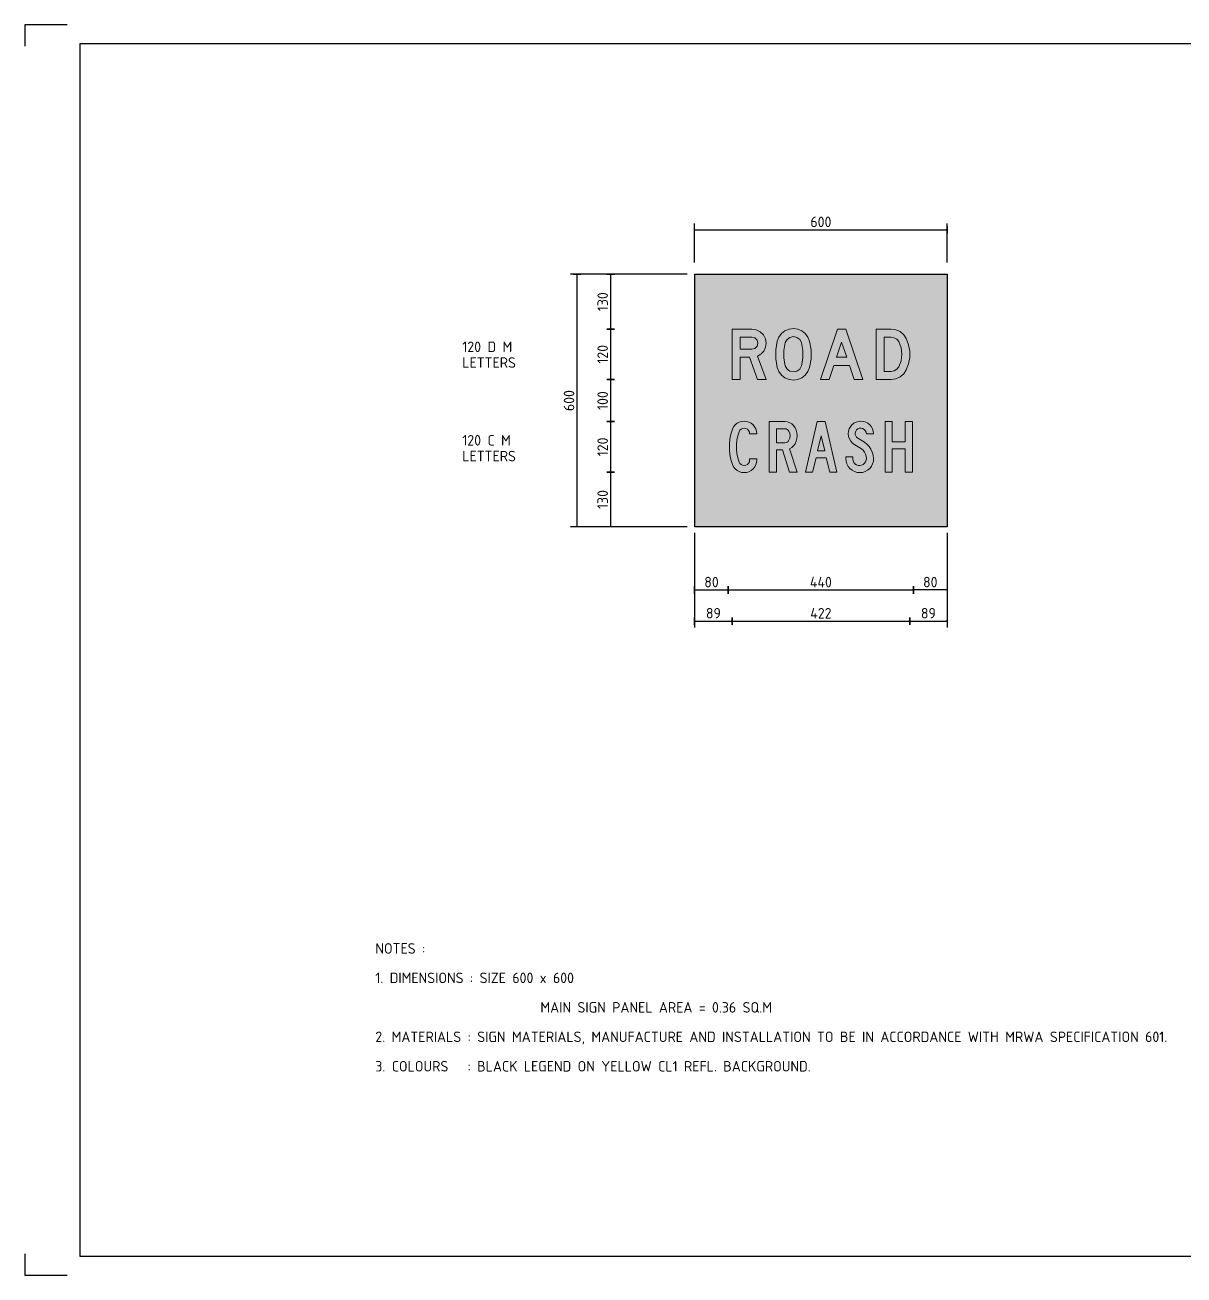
# Model space of a CAD drawing. Extents: x 0 to 420, y 0 to 297.
# Drawn here: x 0 to 275.4, y 0 to 297 of the extents above; entities that cross this region are included whole.
import ezdxf
from ezdxf.enums import TextEntityAlignment as Align

# ---------------------------------------------------------------- set-up
doc = ezdxf.new("R2010")
doc.units = 0
doc.layers.get('0').update_dxf_attribs({"linetype": 'CONTINUOUS'})
doc.layers.get('DEFPOINTS').update_dxf_attribs({"linetype": 'CONTINUOUS'})
for name, color, linetype in [('COMMENTS', 4, 'CONTINUOUS'), ('L25', 1, 'CONTINUOUS'), ('NOTES', 1, 'CONTINUOUS'), ('T25', 1, 'CONTINUOUS'), ('TBLK18', 4, 'CONTINUOUS'), ('TBLK25', 1, 'CONTINUOUS'), ('TBLK35', 3, 'CONTINUOUS'), ('TBLK50', 7, 'CONTINUOUS')]:
    doc.layers.add(name, color=color, linetype=linetype)
doc.layers.add('YELLOW', color=7, linetype='CONTINUOUS', true_color=0xfedb00)
doc.styles.add('ISO', font='iso3098b.shx')
doc.dimstyles.new('SIGNSDIM', dxfattribs={"dimtxt": 2.5, "dimasz": 0.2, "dimexe": 1.5, "dimexo": 2, "dimtad": 1, "dimdec": 4, "dimlfac": 10, "dimrnd": 1, "dimdsep": 46, "dimtxsty": 'ISO', "dimblk": 'SGNDIM', "dimcen": 2.5, "dimse2": 1, "dimadec": 0, "dimazin": 0, "dimtfac": 1, "dimtdec": 4, "dimtix": 1, "dimtmove": 0, "dimatfit": 3, "dimldrblk": 'SGNDIM', "dimfxl": 1, "dimtolj": 1, "dimtzin": 0, "dimarcsym": 0})

# ---------------------------------------------------------------- blocks, each defined once
blk = doc.blocks.new('SGNDIM')
for p, q in [((0, 0), (-1, 0)), ((0, 4.5), (0, -4.5))]:
    blk.add_line(p, q)
blk = doc.blocks.new('*D1')
at = {"layer": 'DEFPOINTS', "color": 0, "transparency": 16777216}
for p in [(159.36, 237.76), (131.16, 177.76), (159.36, 177.76)]:
    blk.add_point(p, dxfattribs=at)
at = {"layer": 'T25', "color": 0, "lineweight": -2, "transparency": 16777216}
for p, q in [((157.36, 237.76), (129.66, 237.76)), ((131.16, 237.56), (131.16, 177.96)), ((157.36, 177.76), (129.66, 177.76))]:
    blk.add_line(p, q, dxfattribs=at)
at = {"layer": 'T25', "color": 0, "lineweight": -2, "transparency": 16777216, "xscale": 0.2, "yscale": 0.2, "zscale": 0.2}
for p, rotation in [((131.16, 237.76), 90), ((131.16, 177.76), 270)]:
    blk.add_blockref('SGNDIM', p, dxfattribs=dict(at, rotation=rotation))
at = {"layer": 'T25', "color": 0, "transparency": 16777216, "insert": (129.28, 207.76), "char_height": 2.5, "attachment_point": 5, "rotation": 90, "style": 'ISO'}
blk.add_mtext('\\A1;600', dxfattribs=at)
blk = doc.blocks.new('*D2')
at = {"layer": 'DEFPOINTS', "color": 0, "transparency": 16777216}
for p in [(159.14, 177.52), (167.14, 177.52), (167.14, 162.76)]:
    blk.add_point(p, dxfattribs=at)
at = {"layer": 'T25', "color": 0, "lineweight": -2, "transparency": 16777216}
for p, q in [((159.14, 175.52), (159.14, 161.26)), ((159.34, 162.76), (166.94, 162.76))]:
    blk.add_line(p, q, dxfattribs=at)
at = {"layer": 'T25', "color": 0, "lineweight": -2, "transparency": 16777216, "xscale": 0.2, "yscale": 0.2, "zscale": 0.2, "rotation": 180}
blk.add_blockref('SGNDIM', (159.14, 162.76), dxfattribs=at)
at = {"layer": 'T25', "color": 0, "lineweight": -2, "transparency": 16777216, "xscale": 0.2, "yscale": 0.2, "zscale": 0.2}
blk.add_blockref('SGNDIM', (167.14, 162.76), dxfattribs=at)
at = {"layer": 'T25', "color": 0, "transparency": 16777216, "insert": (163.14, 164.64), "char_height": 2.5, "attachment_point": 5, "style": 'ISO'}
blk.add_mtext('\\A1;80', dxfattribs=at)
blk = doc.blocks.new('*D3')
at = {"layer": 'DEFPOINTS', "color": 0, "transparency": 16777216}
for p in [(167.14, 177.85), (211.14, 177.85), (211.14, 162.76)]:
    blk.add_point(p, dxfattribs=at)
at = {"layer": 'T25', "color": 0, "lineweight": -2, "transparency": 16777216}
blk.add_line((167.34, 162.76), (210.94, 162.76), dxfattribs=at)
at = {"layer": 'T25', "color": 0, "lineweight": -2, "transparency": 16777216, "xscale": 0.2, "yscale": 0.2, "zscale": 0.2, "rotation": 180}
blk.add_blockref('SGNDIM', (167.14, 162.76), dxfattribs=at)
at = {"layer": 'T25', "color": 0, "lineweight": -2, "transparency": 16777216, "xscale": 0.2, "yscale": 0.2, "zscale": 0.2}
blk.add_blockref('SGNDIM', (211.14, 162.76), dxfattribs=at)
at = {"layer": 'T25', "color": 0, "transparency": 16777216, "insert": (189.14, 164.64), "char_height": 2.5, "attachment_point": 5, "style": 'ISO'}
blk.add_mtext('\\A1;440', dxfattribs=at)
blk = doc.blocks.new('*D4')
at = {"layer": 'DEFPOINTS', "color": 0, "transparency": 16777216}
for p in [(149.98, 237.76), (139.16, 224.76), (149.98, 224.76)]:
    blk.add_point(p, dxfattribs=at)
at = {"layer": 'T25', "color": 0, "lineweight": -2, "transparency": 16777216}
for p, q in [((147.98, 237.76), (137.66, 237.76)), ((139.16, 237.56), (139.16, 224.96))]:
    blk.add_line(p, q, dxfattribs=at)
at = {"layer": 'T25', "color": 0, "lineweight": -2, "transparency": 16777216, "xscale": 0.2, "yscale": 0.2, "zscale": 0.2}
for p, rotation in [((139.16, 237.76), 90), ((139.16, 224.76), 270)]:
    blk.add_blockref('SGNDIM', p, dxfattribs=dict(at, rotation=rotation))
at = {"layer": 'T25', "color": 0, "transparency": 16777216, "insert": (137.28, 231.26), "char_height": 2.5, "attachment_point": 5, "rotation": 90, "style": 'ISO'}
blk.add_mtext('\\A1;130', dxfattribs=at)
blk = doc.blocks.new('*D5')
at = {"layer": 'DEFPOINTS', "color": 0, "transparency": 16777216}
for p in [(159.14, 202.76), (139.16, 190.76), (159.14, 190.76)]:
    blk.add_point(p, dxfattribs=at)
at = {"layer": 'T25', "color": 0, "lineweight": -2, "transparency": 16777216}
blk.add_line((139.16, 202.56), (139.16, 190.96), dxfattribs=at)
at = {"layer": 'T25', "color": 0, "lineweight": -2, "transparency": 16777216, "xscale": 0.2, "yscale": 0.2, "zscale": 0.2}
for p, rotation in [((139.16, 202.76), 90), ((139.16, 190.76), 270)]:
    blk.add_blockref('SGNDIM', p, dxfattribs=dict(at, rotation=rotation))
at = {"layer": 'T25', "color": 0, "transparency": 16777216, "insert": (137.28, 196.76), "char_height": 2.5, "attachment_point": 5, "rotation": 90, "style": 'ISO'}
blk.add_mtext('\\A1;120', dxfattribs=at)
blk = doc.blocks.new('*D6')
at = {"layer": 'DEFPOINTS', "color": 0, "transparency": 16777216}
for p in [(149.98, 190.76), (139.16, 177.76), (149.98, 177.76)]:
    blk.add_point(p, dxfattribs=at)
at = {"layer": 'T25', "color": 0, "lineweight": -2, "transparency": 16777216}
for p, q in [((139.16, 190.56), (139.16, 177.96)), ((147.98, 177.76), (137.66, 177.76))]:
    blk.add_line(p, q, dxfattribs=at)
at = {"layer": 'T25', "color": 0, "lineweight": -2, "transparency": 16777216, "xscale": 0.2, "yscale": 0.2, "zscale": 0.2}
for p, rotation in [((139.16, 190.76), 90), ((139.16, 177.76), 270)]:
    blk.add_blockref('SGNDIM', p, dxfattribs=dict(at, rotation=rotation))
at = {"layer": 'T25', "color": 0, "transparency": 16777216, "insert": (137.28, 184.26), "char_height": 2.5, "attachment_point": 5, "rotation": 90, "style": 'ISO'}
blk.add_mtext('\\A1;130', dxfattribs=at)
blk = doc.blocks.new('*D7')
at = {"layer": 'DEFPOINTS', "color": 0, "transparency": 16777216}
for p in [(219.14, 248.34), (159.14, 238.59), (219.14, 238.59)]:
    blk.add_point(p, dxfattribs=at)
at = {"layer": 'T25', "color": 0, "lineweight": -2, "transparency": 16777216}
for p, q in [((159.14, 240.59), (159.14, 249.84)), ((219.14, 240.59), (219.14, 249.84)), ((159.34, 248.34), (218.94, 248.34))]:
    blk.add_line(p, q, dxfattribs=at)
at = {"layer": 'T25', "color": 0, "lineweight": -2, "transparency": 16777216, "xscale": 0.2, "yscale": 0.2, "zscale": 0.2, "rotation": 180}
blk.add_blockref('SGNDIM', (159.14, 248.34), dxfattribs=at)
at = {"layer": 'T25', "color": 0, "lineweight": -2, "transparency": 16777216, "xscale": 0.2, "yscale": 0.2, "zscale": 0.2}
blk.add_blockref('SGNDIM', (219.14, 248.34), dxfattribs=at)
at = {"layer": 'T25', "color": 0, "transparency": 16777216, "insert": (189.14, 250.22), "char_height": 2.5, "attachment_point": 5, "style": 'ISO'}
blk.add_mtext('\\A1;600', dxfattribs=at)
blk = doc.blocks.new('A3BBLK')
at = {"layer": 'TBLK25'}
for p, q in [((10, 297), (0, 297)), ((0, 297), (0, 292)), ((0, 5), (0, 0)), ((0, 0), (10, 0))]:
    blk.add_line(p, q, dxfattribs=at)
at = {"layer": 'TBLK50'}
for p, q in [((415.5, 292.5), (13, 292.5)), ((13, 292.5), (13, 4.5)), ((13, 4.5), (415.5, 4.5))]:
    blk.add_line(p, q, dxfattribs=at)
blk = doc.blocks.new('a3_in_vtblk')
blk.add_blockref('A3BBLK', (0, 0))
at = {"layer": 'TBLK18', "style": 'ISO'}
for tag, p, height in [('GROUND_SURVEY_STD.', (381.88, 126.11), 1.8), ('SURVEY_CAPTURE_DATE', (381.95, 122.61), 1.8), ('MAPPING_SURVEY_STD.', (381.95, 119.11), 1.8), ('MAPPING_CAPTURE_DATE', (381.95, 115.61), 1.8), ('PROJECT_ZONE', (381.95, 112.11), 1.8), ('HEIGHT_DATUM', (381.95, 108.61), 1.8), ('CLIENT_STREET_NAME', (355.51, 86.94), 1.5), ('CLIENT_TELEPHONE_NO.', (368.31, 84.68), 1.5), ('CLIENT_SUBURB_POSTCODE', (388.49, 86.94), 1.5), ('CLIENT_FAX_NO.', (393.56, 84.68), 1.5), ('STREET_NAME', (355.51, 62.1), 1.5), ('SUBURB_POSTCODE', (388.49, 62.1), 1.5), ('TELEPHONE_NO.', (368.31, 59.84), 1.5), ('FAX_NO.', (393.56, 59.84), 1.5)]:
    blk.add_attdef(tag, p, '', height=height, dxfattribs=at)
for tag, p in [('CLIENT_MR_DIRECTORATE', (381.5, 92.96)), ('MR_DIRECTORATE', (381.5, 68.12))]:
    blk.add_attdef(tag, text='', height=1.5, dxfattribs=at).set_placement(p, align=Align.CENTER)
at = {"layer": 'TBLK25', "style": 'ISO'}
for tag, height, p in [('CLIENT_MR__BRANCH', 2, (381.5, 90.04)), ('MR_BRANCH', 2, (381.5, 65.2)), ('ROAD_SECTION', 1.75, (384.5, 29.16)), ('SLK', 1.75, (384.5, 26.11)), ('CHAINAGE', 1.75, (384.5, 19.21))]:
    blk.add_attdef(tag, text='', height=height, dxfattribs=at).set_placement(p, align=Align.CENTER)
for tag, p, height in [('FILE_NUMBER', (371.77, 54.24), 2.5), ('DESIGNED_/_DRAWN', (371.77, 49.49), 2), ('VERIFIED', (371.77, 44.49), 2), ('APPROVED', (371.77, 39.49), 2), ('LOCAL_AUTHORITY', (370.48, 16.73), 1.25)]:
    blk.add_attdef(tag, p, '', height=height, dxfattribs=at)
at = {"layer": 'TBLK35', "style": 'ISO', "width": 0.9}
for tag, p in [('ROAD_PROJECT&NUMBER', (384.5, 32.23)), ('DRAWING_DESCRIPTION', (384.5, 22.29))]:
    blk.add_attdef(tag, text='', height=2.5, dxfattribs=at).set_placement(p, align=Align.CENTER)
at = {"layer": 'TBLK50', "style": 'ISO'}
blk.add_attdef('MRWA_DRG_NUMBER', (356.29, 6.08), '', height=5, dxfattribs=at)
blk = doc.blocks.new('*D26')
at = {"layer": 'DEFPOINTS', "color": 0, "transparency": 16777216}
for p in [(211.14, 177.52), (219.14, 177.52), (211.14, 162.76)]:
    blk.add_point(p, dxfattribs=at)
at = {"layer": 'T25', "color": 0, "lineweight": -2, "transparency": 16777216}
for p, q in [((219.14, 175.52), (219.14, 161.26)), ((218.94, 162.76), (211.34, 162.76))]:
    blk.add_line(p, q, dxfattribs=at)
at = {"layer": 'T25', "color": 0, "lineweight": -2, "transparency": 16777216, "xscale": 0.2, "yscale": 0.2, "zscale": 0.2, "rotation": 180}
blk.add_blockref('SGNDIM', (211.14, 162.76), dxfattribs=at)
at = {"layer": 'T25', "color": 0, "lineweight": -2, "transparency": 16777216, "xscale": 0.2, "yscale": 0.2, "zscale": 0.2}
blk.add_blockref('SGNDIM', (219.14, 162.76), dxfattribs=at)
at = {"layer": 'T25', "color": 0, "transparency": 16777216, "insert": (215.14, 164.64), "char_height": 2.5, "attachment_point": 5, "style": 'ISO'}
blk.add_mtext('\\A1;80', dxfattribs=at)
blk = doc.blocks.new('*D27')
at = {"layer": 'DEFPOINTS', "color": 0, "transparency": 16777216}
for p in [(210.24, 178.36), (219.14, 178.36), (219.14, 155.36)]:
    blk.add_point(p, dxfattribs=at)
at = {"layer": 'T25', "color": 0, "lineweight": -2, "transparency": 16777216}
for p, q in [((219.14, 176.36), (219.14, 153.86)), ((210.44, 155.36), (218.94, 155.36))]:
    blk.add_line(p, q, dxfattribs=at)
at = {"layer": 'T25', "color": 0, "lineweight": -2, "transparency": 16777216, "xscale": 0.2, "yscale": 0.2, "zscale": 0.2, "rotation": 180}
blk.add_blockref('SGNDIM', (210.24, 155.36), dxfattribs=at)
at = {"layer": 'T25', "color": 0, "lineweight": -2, "transparency": 16777216, "xscale": 0.2, "yscale": 0.2, "zscale": 0.2}
blk.add_blockref('SGNDIM', (219.14, 155.36), dxfattribs=at)
at = {"layer": 'T25', "color": 0, "transparency": 16777216, "insert": (214.69, 157.23), "char_height": 2.5, "attachment_point": 5, "style": 'ISO'}
blk.add_mtext('\\A1;89', dxfattribs=at)
blk = doc.blocks.new('*D28')
at = {"layer": 'DEFPOINTS', "color": 0, "transparency": 16777216}
for p in [(168.05, 178.36), (210.24, 178.36), (210.24, 155.36)]:
    blk.add_point(p, dxfattribs=at)
at = {"layer": 'T25', "color": 0, "lineweight": -2, "transparency": 16777216}
blk.add_line((168.25, 155.36), (210.04, 155.36), dxfattribs=at)
at = {"layer": 'T25', "color": 0, "lineweight": -2, "transparency": 16777216, "xscale": 0.2, "yscale": 0.2, "zscale": 0.2, "rotation": 180}
blk.add_blockref('SGNDIM', (168.05, 155.36), dxfattribs=at)
at = {"layer": 'T25', "color": 0, "lineweight": -2, "transparency": 16777216, "xscale": 0.2, "yscale": 0.2, "zscale": 0.2}
blk.add_blockref('SGNDIM', (210.24, 155.36), dxfattribs=at)
at = {"layer": 'T25', "color": 0, "transparency": 16777216, "insert": (189.14, 157.23), "char_height": 2.5, "attachment_point": 5, "style": 'ISO'}
blk.add_mtext('\\A1;422', dxfattribs=at)
blk = doc.blocks.new('*D29')
at = {"layer": 'DEFPOINTS', "color": 0, "transparency": 16777216}
for p in [(159.14, 178.36), (168.05, 178.36), (168.05, 155.36)]:
    blk.add_point(p, dxfattribs=at)
at = {"layer": 'T25', "color": 0, "lineweight": -2, "transparency": 16777216}
for p, q in [((159.14, 176.36), (159.14, 153.86)), ((159.34, 155.36), (167.85, 155.36))]:
    blk.add_line(p, q, dxfattribs=at)
at = {"layer": 'T25', "color": 0, "lineweight": -2, "transparency": 16777216, "xscale": 0.2, "yscale": 0.2, "zscale": 0.2, "rotation": 180}
blk.add_blockref('SGNDIM', (159.14, 155.36), dxfattribs=at)
at = {"layer": 'T25', "color": 0, "lineweight": -2, "transparency": 16777216, "xscale": 0.2, "yscale": 0.2, "zscale": 0.2}
blk.add_blockref('SGNDIM', (168.05, 155.36), dxfattribs=at)
at = {"layer": 'T25', "color": 0, "transparency": 16777216, "insert": (163.6, 157.23), "char_height": 2.5, "attachment_point": 5, "style": 'ISO'}
blk.add_mtext('\\A1;89', dxfattribs=at)
blk = doc.blocks.new('*D30')
at = {"layer": 'DEFPOINTS', "color": 0, "transparency": 16777216}
for p in [(159.14, 224.76), (139.16, 212.76), (159.14, 212.76)]:
    blk.add_point(p, dxfattribs=at)
at = {"layer": 'T25', "color": 0, "lineweight": -2, "transparency": 16777216}
blk.add_line((139.16, 224.56), (139.16, 212.96), dxfattribs=at)
at = {"layer": 'T25', "color": 0, "lineweight": -2, "transparency": 16777216, "xscale": 0.2, "yscale": 0.2, "zscale": 0.2}
for p, rotation in [((139.16, 224.76), 90), ((139.16, 212.76), 270)]:
    blk.add_blockref('SGNDIM', p, dxfattribs=dict(at, rotation=rotation))
at = {"layer": 'T25', "color": 0, "transparency": 16777216, "insert": (137.28, 218.76), "char_height": 2.5, "attachment_point": 5, "rotation": 90, "style": 'ISO'}
blk.add_mtext('\\A1;120', dxfattribs=at)
blk = doc.blocks.new('*D31')
at = {"layer": 'DEFPOINTS', "color": 0, "transparency": 16777216}
for p in [(155.81, 212.76), (139.16, 202.76), (155.81, 202.76)]:
    blk.add_point(p, dxfattribs=at)
at = {"layer": 'T25', "color": 0, "lineweight": -2, "transparency": 16777216}
blk.add_line((139.16, 212.56), (139.16, 202.96), dxfattribs=at)
at = {"layer": 'T25', "color": 0, "lineweight": -2, "transparency": 16777216, "xscale": 0.2, "yscale": 0.2, "zscale": 0.2}
for p, rotation in [((139.16, 212.76), 90), ((139.16, 202.76), 270)]:
    blk.add_blockref('SGNDIM', p, dxfattribs=dict(at, rotation=rotation))
at = {"layer": 'T25', "color": 0, "transparency": 16777216, "insert": (137.28, 207.76), "char_height": 2.5, "attachment_point": 5, "rotation": 90, "style": 'ISO'}
blk.add_mtext('\\A1;100', dxfattribs=at)

msp = doc.modelspace()

# ---------------------------------------------------------------- hatches: boundary and pattern name
at = {"layer": 'L25'}
h = msp.add_hatch(color=256, dxfattribs=at)
h.paths.add_polyline_path([(189.034189, 212.762125), (193.109413, 224.763142), (195.027958, 224.763142), (199.107674, 212.762125), (197.067816, 212.762125), (195.926574, 216.122949), (192.210797, 216.122949), (191.069554, 212.762125)])
h.paths.add_polyline_path([(195.266091, 218.041494), (192.87128, 218.041494), (194.070932, 221.644944)], flags=16)
h.paths.add_polyline_path([(205.833815, 214.685163), (204.153403, 214.685163), (204.153403, 222.844597), (205.833815, 222.844597), (206.552708, 222.709804), (207.177246, 222.336879), (207.631047, 221.761764), (208.197175, 220.3105), (208.385884, 218.76488), (208.197175, 217.214767), (207.631047, 215.763503), (207.177246, 215.192882), (206.552708, 214.815463)], flags=16)
h.paths.add_polyline_path([(205.833815, 212.762125), (202.234858, 212.762125), (202.234858, 224.763142), (205.833815, 224.763142), (206.943606, 224.605884), (207.963535, 224.14759), (208.81722, 223.419711), (209.432772, 222.48515), (209.971942, 221.042872), (210.24602, 219.533197), (210.24602, 217.996563), (209.971942, 216.482395), (209.432772, 215.04461), (208.81722, 214.105556), (207.963535, 213.377677), (206.943606, 212.919383)])
h.paths.add_polyline_path([(184.518644, 216.001636), (184.864611, 217.834812), (184.864611, 219.694948), (184.518644, 221.523631), (184.109774, 222.269482), (183.431319, 222.781693), (182.600099, 222.961417), (181.768879, 222.781693), (181.090424, 222.269482), (180.681554, 221.523631), (180.331093, 219.694948), (180.331093, 217.834812), (180.681554, 216.001636), (181.090424, 215.255785), (181.768879, 214.748067), (182.600099, 214.56385), (183.431319, 214.748067), (184.109774, 215.255785)], flags=16)
h.paths.add_polyline_path([(186.437189, 215.642189), (186.787649, 217.713499), (186.787649, 219.811768), (186.437189, 221.883078), (186.055277, 222.858076), (185.426246, 223.698282), (184.604012, 224.345285), (183.638, 224.749662), (182.600099, 224.884455), (181.562197, 224.749662), (180.596185, 224.345285), (179.769458, 223.698282), (179.14492, 222.858076), (178.763009, 221.883078), (178.412548, 219.811768), (178.412548, 217.713499), (178.763009, 215.642189), (179.14492, 214.667191), (179.769458, 213.826985), (180.596185, 213.184475), (181.562197, 212.780098), (182.600099, 212.645305), (183.638, 212.780098), (184.604012, 213.184475), (185.426246, 213.826985), (186.055277, 214.667191)])
h.paths.add_polyline_path([(172.742281, 219.964532), (169.988023, 219.964532), (169.988023, 222.844597), (172.742281, 222.844597), (173.465667, 222.651394), (173.991358, 222.125704), (174.18456, 221.402318), (173.991358, 220.683425), (173.465667, 220.153242)], flags=16)
h.paths.add_polyline_path([(174.063247, 218.28412), (176.103105, 212.762125), (174.063247, 212.762125), (172.144702, 218.041494), (169.988023, 218.041494), (169.988023, 212.762125), (168.069478, 212.762125), (168.069478, 224.763142), (172.742281, 224.763142), (173.784676, 224.601391), (174.72373, 224.125124), (175.465088, 223.383766), (175.941354, 222.444712), (176.103105, 221.402318), (175.96382, 220.431813), (175.550456, 219.53769), (174.89896, 218.800825)])
h = msp.add_hatch(color=256, dxfattribs=at)
h.paths.add_polyline_path([(204.404755, 190.763653), (204.404755, 202.763424), (206.084656, 202.763424), (206.084656, 197.962513), (209.202325, 197.962513), (209.202325, 202.763424), (210.880557, 202.763424), (210.880557, 190.763653), (209.202325, 190.763653), (209.202325, 196.282612), (206.084656, 196.282612), (206.084656, 190.763653)])
h.paths.add_polyline_path([(185.483324, 190.763653), (188.241969, 202.763424), (190.160663, 202.763424), (192.917638, 190.763653), (191.239407, 190.763653), (190.399456, 194.123455), (188.001506, 194.123455), (187.161555, 190.763653)])
h.paths.add_polyline_path([(173.885995, 193.642529), (173.885995, 193.882992), (172.206094, 193.882992), (172.206094, 193.642529), (172.144308, 193.235078), (171.957281, 192.866034), (171.665052, 192.573805), (171.296008, 192.386778), (170.886887, 192.323322), (170.504484, 192.381768), (170.155479, 192.553766), (169.874939, 192.822617), (169.687912, 193.163273), (169.383994, 194.166872), (169.180268, 195.195519), (169.078405, 196.239195), (169.078405, 197.287881), (169.180268, 198.331557), (169.383994, 199.358534), (169.687912, 200.362133), (169.874939, 200.702789), (170.155479, 200.97164), (170.504484, 201.143638), (170.886887, 201.202084), (171.296008, 201.140298), (171.665052, 200.953272), (171.957281, 200.661042), (172.144308, 200.291998), (172.206094, 199.882877), (173.885995, 199.882877), (173.830889, 200.469006), (173.662231, 201.033426), (173.38503, 201.552759), (173.012647, 202.008637), (172.556769, 202.38269), (172.037436, 202.658221), (171.473016, 202.826879), (170.886887, 202.881985), (170.295749, 202.823539), (169.726319, 202.646532), (169.206986, 202.357642), (168.754448, 201.96856), (168.390414, 201.497653), (168.129912, 200.963291), (167.759199, 199.794374), (167.510386, 198.595399), (167.385145, 197.376385), (167.385145, 196.150692), (167.510386, 194.931678), (167.759199, 193.731033), (168.129912, 192.563785), (168.390414, 192.027753), (168.754448, 191.556847), (169.206986, 191.169434), (169.726319, 190.880545), (170.295749, 190.701867), (170.886887, 190.643421), (171.473016, 190.698527), (172.037436, 190.867185), (172.556769, 191.144386), (173.012647, 191.516769), (173.38503, 191.972647), (173.662231, 192.49198), (173.830889, 193.056401)])
h.paths.add_polyline_path([(180.59224, 197.72372), (178.553315, 197.72372), (178.553315, 201.083522), (180.59224, 201.083522), (180.886139, 201.040105), (181.15666, 200.918204), (181.385434, 200.727838), (181.552422, 200.482365), (181.736109, 199.956352), (181.797895, 199.403621), (181.736109, 198.849221), (181.552422, 198.323208), (181.385434, 198.077735), (181.15666, 197.887369), (180.886139, 197.765467)], flags=16)
h.paths.add_polyline_path([(182.99186, 197.483257), (183.257372, 198.092764), (183.41935, 198.739008), (183.474456, 199.403621), (183.41935, 200.066564), (183.257372, 200.712809), (182.99186, 201.322316), (182.659554, 201.806581), (182.233734, 202.209023), (181.7311, 202.511271), (181.175029, 202.698298), (180.59224, 202.763424), (176.875083, 202.763424), (176.875083, 190.763653), (178.553315, 190.763653), (178.553315, 196.043819), (179.992753, 196.043819), (181.672654, 190.763653), (183.471116, 190.763653), (181.672654, 196.282612), (182.200336, 196.578181), (182.647865, 196.985632)])
h.paths.add_polyline_path([(189.200481, 199.403621), (188.36053, 195.803356), (190.040432, 195.803356)], flags=16)
h.paths.add_polyline_path([(198.648672, 201.202084), (199.046104, 201.11859), (199.403459, 200.924884), (199.690679, 200.637664), (199.882715, 200.280309), (199.967879, 199.882877), (201.64611, 199.882877), (201.591004, 200.469006), (201.422346, 201.033426), (201.145146, 201.552759), (200.772762, 202.008637), (200.316884, 202.38269), (199.797551, 202.658221), (199.233131, 202.826879), (198.648672, 202.881985), (198.062544, 202.826879), (197.498124, 202.658221), (196.97879, 202.38269), (196.522913, 202.008637), (196.150529, 201.552759), (195.873329, 201.033426), (195.704671, 200.469006), (195.649565, 199.882877), (195.71636, 199.243313), (195.916746, 198.633806), (196.244042, 198.079405), (196.681552, 197.610168), (197.209234, 197.242794), (198.767234, 196.282612), (199.179695, 195.941956), (199.518681, 195.524486), (199.767493, 195.050239), (199.919452, 194.537586), (199.967879, 194.003224), (199.916113, 193.587423), (199.762483, 193.196671), (199.518681, 192.856015), (199.196394, 192.587164), (198.819, 192.405147), (198.408209, 192.323322), (197.98072, 192.346701), (197.576608, 192.486971), (197.224263, 192.732443), (196.953742, 193.06475), (196.785084, 193.458842), (196.729978, 193.882992), (196.729978, 194.363918), (195.050077, 194.363918), (195.050077, 194.003224), (195.111863, 193.34696), (195.300559, 192.714075), (195.611157, 192.132956), (196.028628, 191.621972), (196.537942, 191.204502), (197.12073, 190.893904), (197.751946, 190.705207), (198.408209, 190.643421), (199.054454, 190.708547), (199.67565, 190.900583), (200.245079, 191.214521), (200.741034, 191.635331), (201.143476, 192.146315), (201.434035, 192.725764), (201.604363, 193.353639), (201.64611, 194.003224), (201.559276, 194.76135), (201.353881, 195.494428), (201.034933, 196.187429), (200.609114, 196.818644), (200.08978, 197.376385), (199.486953, 197.842282), (197.928953, 198.802464), (197.628375, 199.039587), (197.41129, 199.355195), (197.296068, 199.719229), (197.292728, 200.101632), (197.40294, 200.467336), (197.615015, 200.786283), (197.912254, 201.026746), (198.266269, 201.170356)])
at = {"layer": 'YELLOW'}
h = msp.add_hatch(color=256, dxfattribs=at)
h.paths.add_polyline_path([(219.144892, 237.762125), (159.144892, 237.762125), (159.144892, 177.762125), (219.144892, 177.762125)])
h.paths.add_polyline_path([(182.600099, 224.884455), (183.638, 224.749662), (184.604012, 224.345285), (185.426246, 223.698282), (186.055277, 222.858076), (186.437189, 221.883078), (186.787649, 219.811768), (186.787649, 217.713499), (186.437189, 215.642189), (186.055277, 214.667191), (185.426246, 213.826985), (184.604012, 213.184475), (183.638, 212.780098), (182.600099, 212.645305), (181.562197, 212.780098), (180.596185, 213.184475), (179.769458, 213.826985), (179.14492, 214.667191), (178.763009, 215.642189), (178.412548, 217.713499), (178.412548, 219.811768), (178.763009, 221.883078), (179.14492, 222.858076), (179.769458, 223.698282), (180.596185, 224.345285), (181.562197, 224.749662)], flags=16)
h.paths.add_polyline_path([(182.600099, 222.961417), (183.431319, 222.781693), (184.109774, 222.269482), (184.518644, 221.523631), (184.864611, 219.694948), (184.864611, 217.834812), (184.518644, 216.001636), (184.109774, 215.255785), (183.431319, 214.748067), (182.600099, 214.56385), (181.768879, 214.748067), (181.090424, 215.255785), (180.681554, 216.001636), (180.331093, 217.834812), (180.331093, 219.694948), (180.681554, 221.523631), (181.090424, 222.269482), (181.768879, 222.781693)], flags=0)
h.paths.add_polyline_path([(174.72373, 224.125124), (175.465088, 223.383766), (175.941354, 222.444712), (176.103105, 221.402318), (175.96382, 220.431813), (175.550456, 219.53769), (174.89896, 218.800825), (174.063247, 218.28412), (176.103105, 212.762125), (174.063247, 212.762125), (172.144702, 218.041494), (169.988023, 218.041494), (169.988023, 212.762125), (168.069478, 212.762125), (168.069478, 224.763142), (172.742281, 224.763142), (173.784676, 224.601391)], flags=16)
h.paths.add_polyline_path([(193.109413, 224.763142), (195.027958, 224.763142), (199.107674, 212.762125), (197.067816, 212.762125), (195.926574, 216.122949), (192.210797, 216.122949), (191.069554, 212.762125), (189.034189, 212.762125)], flags=16)
h.paths.add_polyline_path([(173.465667, 222.651394), (173.991358, 222.125704), (174.18456, 221.402318), (173.991358, 220.683425), (173.465667, 220.153242), (172.742281, 219.964532), (169.988023, 219.964532), (169.988023, 222.844597), (172.742281, 222.844597)], flags=0)
h.paths.add_polyline_path([(194.070932, 221.644944), (195.266091, 218.041494), (192.87128, 218.041494)], flags=0)
h.paths.add_polyline_path([(202.234858, 224.763142), (205.833815, 224.763142), (206.943606, 224.605884), (207.963535, 224.14759), (208.81722, 223.419711), (209.432772, 222.48515), (209.971942, 221.042872), (210.24602, 219.533197), (210.24602, 217.996563), (209.971942, 216.482395), (209.432772, 215.04461), (208.81722, 214.105556), (207.963535, 213.377677), (206.943606, 212.919383), (205.833815, 212.762125), (202.234858, 212.762125)], flags=16)
h.paths.add_polyline_path([(204.153403, 222.844597), (205.833815, 222.844597), (206.552708, 222.709804), (207.177246, 222.336879), (207.631047, 221.761764), (208.197175, 220.3105), (208.385884, 218.76488), (208.197175, 217.214767), (207.631047, 215.763503), (207.177246, 215.192882), (206.552708, 214.815463), (205.833815, 214.685163), (204.153403, 214.685163)], flags=0)
h.paths.add_polyline_path([(180.59224, 202.763424), (181.175029, 202.698298), (181.7311, 202.511271), (182.233734, 202.209023), (182.659554, 201.806581), (182.99186, 201.322316), (183.257372, 200.712809), (183.41935, 200.066564), (183.474456, 199.403621), (183.41935, 198.739008), (183.257372, 198.092764), (182.99186, 197.483257), (182.647865, 196.985632), (182.200336, 196.578181), (181.672654, 196.282612), (183.471116, 190.763653), (181.672654, 190.763653), (179.992753, 196.043819), (178.553315, 196.043819), (178.553315, 190.763653), (176.875083, 190.763653), (176.875083, 202.763424)], flags=16)
h.paths.add_polyline_path([(188.241969, 202.763424), (190.160663, 202.763424), (192.917638, 190.763653), (191.239407, 190.763653), (190.399456, 194.123455), (188.001506, 194.123455), (187.161555, 190.763653), (185.483324, 190.763653)], flags=16)
h.paths.add_polyline_path([(180.59224, 201.083522), (180.886139, 201.040105), (181.15666, 200.918204), (181.385434, 200.727838), (181.552422, 200.482365), (181.736109, 199.956352), (181.797895, 199.403621), (181.736109, 198.849221), (181.552422, 198.323208), (181.385434, 198.077735), (181.15666, 197.887369), (180.886139, 197.765467), (180.59224, 197.72372), (178.553315, 197.72372), (178.553315, 201.083522)], flags=0)
h.paths.add_polyline_path([(172.037436, 202.658221), (172.556769, 202.38269), (173.012647, 202.008637), (173.38503, 201.552759), (173.662231, 201.033426), (173.830889, 200.469006), (173.885995, 199.882877), (172.206094, 199.882877), (172.144308, 200.291998), (171.957281, 200.661042), (171.665052, 200.953272), (171.296008, 201.140298), (170.886887, 201.202084), (170.504484, 201.143638), (170.155479, 200.97164), (169.874939, 200.702789), (169.687912, 200.362133), (169.383994, 199.358534), (169.180268, 198.331557), (169.078405, 197.287881), (169.078405, 196.239195), (169.180268, 195.195519), (169.383994, 194.166872), (169.687912, 193.163273), (169.874939, 192.822617), (170.155479, 192.553766), (170.504484, 192.381768), (170.886887, 192.323322), (171.296008, 192.386778), (171.665052, 192.573805), (171.957281, 192.866034), (172.144308, 193.235078), (172.206094, 193.642529), (172.206094, 193.882992), (173.885995, 193.882992), (173.885995, 193.642529), (173.830889, 193.056401), (173.662231, 192.49198), (173.38503, 191.972647), (173.012647, 191.516769), (172.556769, 191.144386), (172.037436, 190.867185), (171.473016, 190.698527), (170.886887, 190.643421), (170.295749, 190.701867), (169.726319, 190.880545), (169.206986, 191.169434), (168.754448, 191.556847), (168.390414, 192.027753), (168.129912, 192.563785), (167.759199, 193.731033), (167.510386, 194.931678), (167.385145, 196.150692), (167.385145, 197.376385), (167.510386, 198.595399), (167.759199, 199.794374), (168.129912, 200.963291), (168.390414, 201.497653), (168.754448, 201.96856), (169.206986, 202.357642), (169.726319, 202.646532), (170.295749, 202.823539), (170.886887, 202.881985), (171.473016, 202.826879)], flags=16)
h.paths.add_polyline_path([(197.498124, 202.658221), (198.062544, 202.826879), (198.648672, 202.881985), (199.233131, 202.826879), (199.797551, 202.658221), (200.316884, 202.38269), (200.772762, 202.008637), (201.145146, 201.552759), (201.422346, 201.033426), (201.591004, 200.469006), (201.64611, 199.882877), (199.967879, 199.882877), (199.882715, 200.280309), (199.690679, 200.637664), (199.403459, 200.924884), (199.046104, 201.11859), (198.648672, 201.202084), (198.266269, 201.170356), (197.912254, 201.026746), (197.615015, 200.786283), (197.40294, 200.467336), (197.292728, 200.101632), (197.296068, 199.719229), (197.41129, 199.355195), (197.628375, 199.039587), (197.928953, 198.802464), (199.486953, 197.842282), (200.08978, 197.376385), (200.609114, 196.818644), (201.034933, 196.187429), (201.353881, 195.494428), (201.559276, 194.76135), (201.64611, 194.003224), (201.604363, 193.353639), (201.434035, 192.725764), (201.143476, 192.146315), (200.741034, 191.635331), (200.245079, 191.214521), (199.67565, 190.900583), (199.054454, 190.708547), (198.408209, 190.643421), (197.751946, 190.705207), (197.12073, 190.893904), (196.537942, 191.204502), (196.028628, 191.621972), (195.611157, 192.132956), (195.300559, 192.714075), (195.111863, 193.34696), (195.050077, 194.003224), (195.050077, 194.363918), (196.729978, 194.363918), (196.729978, 193.882992), (196.785084, 193.458842), (196.953742, 193.06475), (197.224263, 192.732443), (197.576608, 192.486971), (197.98072, 192.346701), (198.408209, 192.323322), (198.819, 192.405147), (199.196394, 192.587164), (199.518681, 192.856015), (199.762483, 193.196671), (199.916113, 193.587423), (199.967879, 194.003224), (199.919452, 194.537586), (199.767493, 195.050239), (199.518681, 195.524486), (199.179695, 195.941956), (198.767234, 196.282612), (197.209234, 197.242794), (196.681552, 197.610168), (196.244042, 198.079405), (195.916746, 198.633806), (195.71636, 199.243313), (195.649565, 199.882877), (195.704671, 200.469006), (195.873329, 201.033426), (196.150529, 201.552759), (196.522913, 202.008637), (196.97879, 202.38269)], flags=16)
h.paths.add_polyline_path([(189.200481, 199.403621), (190.040432, 195.803356), (188.36053, 195.803356)], flags=0)
h.paths.add_polyline_path([(204.404755, 202.763424), (206.084656, 202.763424), (206.084656, 197.962513), (209.202325, 197.962513), (209.202325, 202.763424), (210.880557, 202.763424), (210.880557, 190.763653), (209.202325, 190.763653), (209.202325, 196.282612), (206.084656, 196.282612), (206.084656, 190.763653), (204.404755, 190.763653)], flags=16)

# ---------------------------------------------------------------- linework, layer by layer
at = {"layer": 'L25'}
msp.add_lwpolyline([(159.144892, 177.762125), (159.144892, 237.762125), (219.144892, 237.762125), (219.144892, 177.762125)], close=True, dxfattribs=at)
at = {"layer": 'L25', "lineweight": 0}
for points in [[(174.063247, 218.28412), (176.103105, 212.762125), (174.063247, 212.762125), (172.144702, 218.041494), (169.988023, 218.041494), (169.988023, 212.762125), (168.069478, 212.762125), (168.069478, 224.763142), (172.742281, 224.763142), (173.784676, 224.601391), (174.72373, 224.125124), (175.465088, 223.383766), (175.941354, 222.444712), (176.103105, 221.402318), (175.96382, 220.431813), (175.550456, 219.53769), (174.89896, 218.800825)], [(172.742281, 219.964532), (169.988023, 219.964532), (169.988023, 222.844597), (172.742281, 222.844597), (173.465667, 222.651394), (173.991358, 222.125704), (174.18456, 221.402318), (173.991358, 220.683425), (173.465667, 220.153242)], [(186.437189, 215.642189), (186.787649, 217.713499), (186.787649, 219.811768), (186.437189, 221.883078), (186.055277, 222.858076), (185.426246, 223.698282), (184.604012, 224.345285), (183.638, 224.749662), (182.600099, 224.884455), (181.562197, 224.749662), (180.596185, 224.345285), (179.769458, 223.698282), (179.14492, 222.858076), (178.763009, 221.883078), (178.412548, 219.811768), (178.412548, 217.713499), (178.763009, 215.642189), (179.14492, 214.667191), (179.769458, 213.826985), (180.596185, 213.184475), (181.562197, 212.780098), (182.600099, 212.645305), (183.638, 212.780098), (184.604012, 213.184475), (185.426246, 213.826985), (186.055277, 214.667191)], [(184.518644, 216.001636), (184.864611, 217.834812), (184.864611, 219.694948), (184.518644, 221.523631), (184.109774, 222.269482), (183.431319, 222.781693), (182.600099, 222.961417), (181.768879, 222.781693), (181.090424, 222.269482), (180.681554, 221.523631), (180.331093, 219.694948), (180.331093, 217.834812), (180.681554, 216.001636), (181.090424, 215.255785), (181.768879, 214.748067), (182.600099, 214.56385), (183.431319, 214.748067), (184.109774, 215.255785)], [(189.034189, 212.762125), (193.109413, 224.763142), (195.027958, 224.763142), (199.107674, 212.762125), (197.067816, 212.762125), (195.926574, 216.122949), (192.210797, 216.122949), (191.069554, 212.762125), (189.034189, 212.762125)], [(205.833815, 212.762125), (202.234858, 212.762125), (202.234858, 224.763142), (205.833815, 224.763142), (206.943606, 224.605884), (207.963535, 224.14759), (208.81722, 223.419711), (209.432772, 222.48515), (209.971942, 221.042872), (210.24602, 219.533197), (210.24602, 217.996563), (209.971942, 216.482395), (209.432772, 215.04461), (208.81722, 214.105556), (207.963535, 213.377677), (206.943606, 212.919383)], [(205.833815, 214.685163), (204.153403, 214.685163), (204.153403, 222.844597), (205.833815, 222.844597), (206.552708, 222.709804), (207.177246, 222.336879), (207.631047, 221.761764), (208.197175, 220.3105), (208.385884, 218.76488), (208.197175, 217.214767), (207.631047, 215.763503), (207.177246, 215.192882), (206.552708, 214.815463)], [(195.266091, 218.041494), (192.87128, 218.041494), (194.070932, 221.644944), (195.266091, 218.041494)], [(173.885995, 193.642529), (173.885995, 193.882992), (172.206094, 193.882992), (172.206094, 193.642529), (172.144308, 193.235078), (171.957281, 192.866034), (171.665052, 192.573805), (171.296008, 192.386778), (170.886887, 192.323322), (170.504484, 192.381768), (170.155479, 192.553766), (169.874939, 192.822617), (169.687912, 193.163273), (169.383994, 194.166872), (169.180268, 195.195519), (169.078405, 196.239195), (169.078405, 197.287881), (169.180268, 198.331557), (169.383994, 199.358534), (169.687912, 200.362133), (169.874939, 200.702789), (170.155479, 200.97164), (170.504484, 201.143638), (170.886887, 201.202084), (171.296008, 201.140298), (171.665052, 200.953272), (171.957281, 200.661042), (172.144308, 200.291998), (172.206094, 199.882877), (173.885995, 199.882877), (173.830889, 200.469006), (173.662231, 201.033426), (173.38503, 201.552759), (173.012647, 202.008637), (172.556769, 202.38269), (172.037436, 202.658221), (171.473016, 202.826879), (170.886887, 202.881985), (170.295749, 202.823539), (169.726319, 202.646532), (169.206986, 202.357642), (168.754448, 201.96856), (168.390414, 201.497653), (168.129912, 200.963291), (167.759199, 199.794374), (167.510386, 198.595399), (167.385145, 197.376385), (167.385145, 196.150692), (167.510386, 194.931678), (167.759199, 193.731033), (168.129912, 192.563785), (168.390414, 192.027753), (168.754448, 191.556847), (169.206986, 191.169434), (169.726319, 190.880545), (170.295749, 190.701867), (170.886887, 190.643421), (171.473016, 190.698527), (172.037436, 190.867185), (172.556769, 191.144386), (173.012647, 191.516769), (173.38503, 191.972647), (173.662231, 192.49198), (173.830889, 193.056401)], [(182.99186, 197.483257), (183.257372, 198.092764), (183.41935, 198.739008), (183.474456, 199.403621), (183.41935, 200.066564), (183.257372, 200.712809), (182.99186, 201.322316), (182.659554, 201.806581), (182.233734, 202.209023), (181.7311, 202.511271), (181.175029, 202.698298), (180.59224, 202.763424), (176.875083, 202.763424), (176.875083, 190.763653), (178.553315, 190.763653), (178.553315, 196.043819), (179.992753, 196.043819), (181.672654, 190.763653), (183.471116, 190.763653), (181.672654, 196.282612), (182.200336, 196.578181), (182.647865, 196.985632)], [(185.483324, 190.763653), (188.241969, 202.763424), (190.160663, 202.763424), (192.917638, 190.763653), (191.239407, 190.763653), (190.399456, 194.123455), (188.001506, 194.123455), (187.161555, 190.763653), (185.483324, 190.763653)], [(198.648672, 201.202084), (199.046104, 201.11859), (199.403459, 200.924884), (199.690679, 200.637664), (199.882715, 200.280309), (199.967879, 199.882877), (201.64611, 199.882877), (201.591004, 200.469006), (201.422346, 201.033426), (201.145146, 201.552759), (200.772762, 202.008637), (200.316884, 202.38269), (199.797551, 202.658221), (199.233131, 202.826879), (198.648672, 202.881985), (198.062544, 202.826879), (197.498124, 202.658221), (196.97879, 202.38269), (196.522913, 202.008637), (196.150529, 201.552759), (195.873329, 201.033426), (195.704671, 200.469006), (195.649565, 199.882877), (195.71636, 199.243313), (195.916746, 198.633806), (196.244042, 198.079405), (196.681552, 197.610168), (197.209234, 197.242794), (198.767234, 196.282612), (199.179695, 195.941956), (199.518681, 195.524486), (199.767493, 195.050239), (199.919452, 194.537586), (199.967879, 194.003224), (199.916113, 193.587423), (199.762483, 193.196671), (199.518681, 192.856015), (199.196394, 192.587164), (198.819, 192.405147), (198.408209, 192.323322), (197.98072, 192.346701), (197.576608, 192.486971), (197.224263, 192.732443), (196.953742, 193.06475), (196.785084, 193.458842), (196.729978, 193.882992), (196.729978, 194.363918), (195.050077, 194.363918), (195.050077, 194.003224), (195.111863, 193.34696), (195.300559, 192.714075), (195.611157, 192.132956), (196.028628, 191.621972), (196.537942, 191.204502), (197.12073, 190.893904), (197.751946, 190.705207), (198.408209, 190.643421), (199.054454, 190.708547), (199.67565, 190.900583), (200.245079, 191.214521), (200.741034, 191.635331), (201.143476, 192.146315), (201.434035, 192.725764), (201.604363, 193.353639), (201.64611, 194.003224), (201.559276, 194.76135), (201.353881, 195.494428), (201.034933, 196.187429), (200.609114, 196.818644), (200.08978, 197.376385), (199.486953, 197.842282), (197.928953, 198.802464), (197.628375, 199.039587), (197.41129, 199.355195), (197.296068, 199.719229), (197.292728, 200.101632), (197.40294, 200.467336), (197.615015, 200.786283), (197.912254, 201.026746), (198.266269, 201.170356)], [(204.404755, 190.763653), (204.404755, 202.763424), (206.084656, 202.763424), (206.084656, 197.962513), (209.202325, 197.962513), (209.202325, 202.763424), (210.880557, 202.763424), (210.880557, 190.763653), (209.202325, 190.763653), (209.202325, 196.282612), (206.084656, 196.282612), (206.084656, 190.763653), (204.404755, 190.763653)], [(180.59224, 197.72372), (178.553315, 197.72372), (178.553315, 201.083522), (180.59224, 201.083522), (180.886139, 201.040105), (181.15666, 200.918204), (181.385434, 200.727838), (181.552422, 200.482365), (181.736109, 199.956352), (181.797895, 199.403621), (181.736109, 198.849221), (181.552422, 198.323208), (181.385434, 198.077735), (181.15666, 197.887369), (180.886139, 197.765467)], [(189.200481, 199.403621), (188.36053, 195.803356), (190.040432, 195.803356)]]:
    msp.add_lwpolyline(points, close=True, dxfattribs=at)

# ---------------------------------------------------------------- block references
at = {"color": 1}
msp.add_blockref('a3_in_vtblk', (0, 0), dxfattribs=at)

# ---------------------------------------------------------------- texts
at = {"layer": 'COMMENTS', "style": 'ISO'}
for s, p in [('120 D M', (103.922849, 219.293957)), ('LETTERS', (103.922849, 215.543957)), ('120 C M', (103.922849, 197.07437)), ('LETTERS', (103.922849, 193.32437))]:
    msp.add_text(s, height=2.5, dxfattribs=at).set_placement(p)
at = {"layer": 'NOTES', "style": 'ISO'}
for s, p in [('NOTES :', (83.262211, 76.34547)), ('1. DIMENSIONS : SIZE 600 x 600', (83.262211, 69.34547)), ('0.36 SQ.M', (163.262211, 62.34547)), ('2. MATERIALS : SIGN MATERIALS, MANUFACTURE AND INSTALLATION TO BE IN ACCORDANCE WITH MRWA SPECIFICATION 601.', (83.262211, 55.34547)), ('3. COLOURS   : BLACK LEGEND ON YELLOW CL1 REFL. BACKGROUND.', (83.262211, 48.34547))]:
    msp.add_text(s, height=2.5, dxfattribs=at).set_placement(p)
msp.add_text('MAIN SIGN PANEL AREA = ', height=2.5, dxfattribs=at).set_placement((163.262211, 62.34547), align=Align.RIGHT)

# ---------------------------------------------------------------- dimensions: what is measured, and where the dimension line sits
at = {"layer": 'T25'}
for base, p1, p2, override, picture, middle in [((219.144892, 248.340565), (159.144892, 238.590565), (219.144892, 238.590565), {"dimse2": 0}, '*D7', (189.144892, 250.215565)), ((210.2401197, 155.3555969), (168.0496651, 178.3555969), (210.2401197, 178.3555969), {"dimse1": 1}, '*D28', (189.1448924, 157.2305969)), ((219.144892, 155.355597), (210.24012, 178.355597), (219.144892, 178.355597), {"dimse1": 1, "dimse2": 0}, '*D27', (214.692506, 157.230597)), ((211.144892, 162.762125), (167.144892, 177.851347), (211.144892, 177.851347), {"dimse1": 1}, '*D3', (189.144892, 164.637125))]:
    dim = msp.add_linear_dim(base=base, p1=p1, p2=p2, dimstyle='SIGNSDIM', override=override, dxfattribs=at)
    dim.commit()
    dim.dimension.update_dxf_attribs({"geometry": picture, "text_midpoint": middle})
for base, p1, p2, override, picture, middle in [((131.155781, 177.762125), (159.362132, 237.762125), (159.362132, 177.762125), {"dimse2": 0}, '*D1', (129.280781, 207.762125)), ((139.155781, 212.762125), (159.144892, 224.762125), (159.144892, 212.762125), {"dimse1": 1}, '*D30', (137.280781, 218.762125)), ((139.155781, 202.762125), (155.813374, 212.762125), (155.813374, 202.762125), {"dimse1": 1}, '*D31', (137.280781, 207.762125)), ((139.155781, 190.762125), (159.144892, 202.762125), (159.144892, 190.762125), {"dimse1": 1}, '*D5', (137.280781, 196.762125)), ((139.155781, 177.762125), (149.983216, 190.762125), (149.983216, 177.762125), {"dimse1": 1, "dimse2": 0}, '*D6', (137.280781, 184.262125))]:
    dim = msp.add_linear_dim(base=base, p1=p1, p2=p2, angle=90, dimstyle='SIGNSDIM', override=override, dxfattribs=at)
    dim.commit()
    dim.dimension.update_dxf_attribs({"geometry": picture, "text_midpoint": middle})
for base, p1, p2, angle, picture, middle in [((139.155781, 224.762125), (149.983216, 237.762125), (149.983216, 224.762125), 90, '*D4', (137.280781, 231.262125)), ((211.144892, 162.762125), (219.144892, 177.522118), (211.144892, 177.522118), 180, '*D26', (215.144892, 164.637125))]:
    dim = msp.add_linear_dim(base=base, p1=p1, p2=p2, angle=angle, dimstyle='SIGNSDIM', dxfattribs=at)
    dim.commit()
    dim.dimension.update_dxf_attribs({"geometry": picture, "text_midpoint": middle})
for base, p1, p2, picture, middle in [((168.049665, 155.355597), (159.144892, 178.355597), (168.049665, 178.355597), '*D29', (163.597279, 157.230597)), ((167.144892, 162.762125), (159.144892, 177.522118), (167.144892, 177.522118), '*D2', (163.144892, 164.637125))]:
    dim = msp.add_linear_dim(base=base, p1=p1, p2=p2, dimstyle='SIGNSDIM', dxfattribs=at)
    dim.commit()
    dim.dimension.update_dxf_attribs({"geometry": picture, "text_midpoint": middle})

doc.saveas('drawing.dxf')
